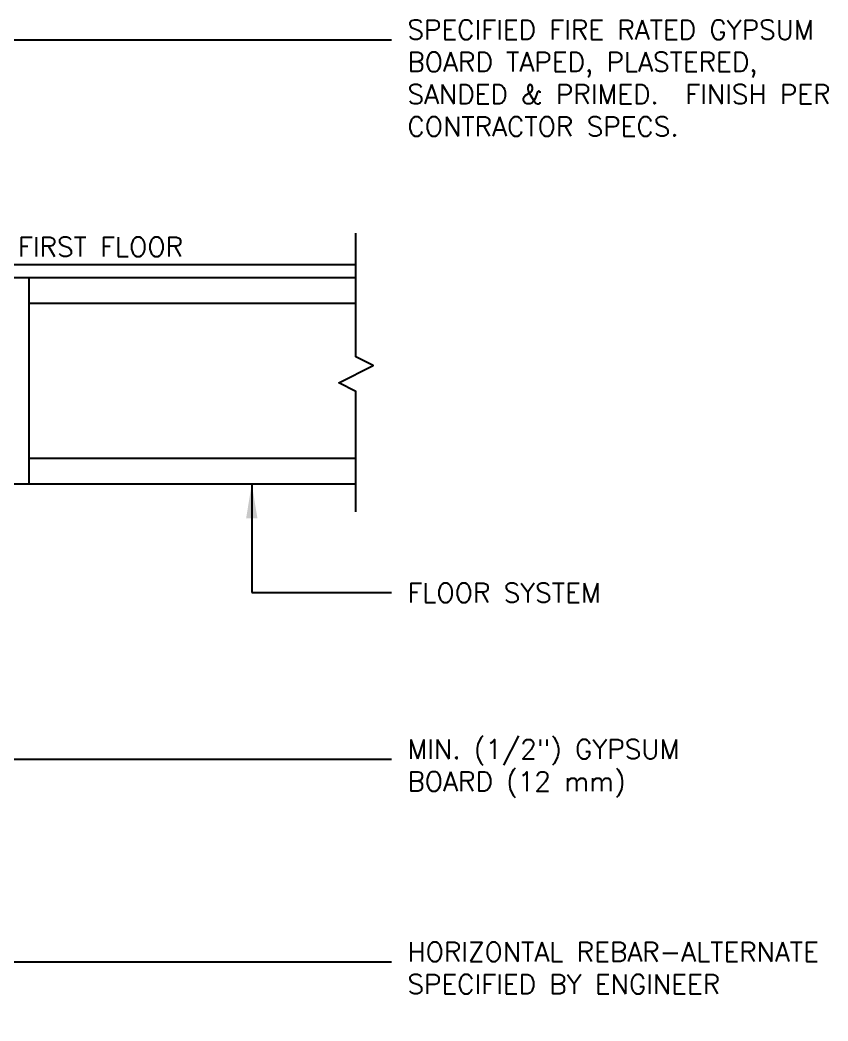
# Model space of a CAD drawing. Header units: inches. Extents: x -206 to -79, y -112 to 60.
# Drawn here: x -126.3 to -79.4, y -54.5 to 3.6 of the extents above; entities that cross this region are included whole.
import ezdxf

# ---------------------------------------------------------------- set-up
doc = ezdxf.new("R2010")
doc.units = ezdxf.units.IN
doc.header["$MEASUREMENT"] = 0
for name, color, linetype in [('LAYER 12', 12, 'Continuous'), ('LAYER 3', 3, 'Continuous'), ('LAYER 5', 5, 'Continuous'), ('LAYER 7', 7, 'Continuous'), ('LAYER 8', 8, 'Continuous')]:
    doc.layers.add(name, color=color, linetype=linetype)
doc.styles.add('NOTES', font='simplex.shx', dxfattribs={"height": 1})
doc.dimstyles.new('DIM-16', dxfattribs={"dimscale": 16, "dimtxt": 0.09375, "dimasz": 0.125, "dimexe": 0.1875, "dimexo": 0.0625, "dimgap": 0.0625, "dimtad": 0, "dimtih": 1, "dimtoh": 1, "dimdec": 4, "dimzin": 3, "dimdsep": 46, "dimlunit": 4, "dimtxsty": 'NOTES', "dimcen": 0.0625, "dimclrt": 4, "dimadec": 0, "dimazin": 0, "dimtfac": 1, "dimtdec": 4, "dimtofl": 0, "dimtmove": 0, "dimatfit": 3, "dimfxl": 1, "dimfrac": 2, "dimtolj": 1, "dimtzin": 0, "dimarcsym": 0})

msp = doc.modelspace()

# ---------------------------------------------------------------- hatches: boundary and pattern name
at = {"layer": 'LAYER 12'}
h = msp.add_hatch(dxfattribs=at)
h.set_pattern_fill('EARTH', color=256, scale=8, angle=45, style=0)
h.paths.add_polyline_path([(-142.19177, -53.08621), (-142.19177, -35.35572), (-184.32043, -37.98876), (-184.32043, -111.98277), (-109.48199, -111.98277), (-109.48199, -89.33625), (-121.34802, -89.33624), (-121.34802, -99.33625), (-151.34802, -99.33622), (-164.66982, -99.33622, -0.36397023), (-166.63943, -97.68352), (-173.47938, -58.89227), (-142.19177, -58.89227), (-142.19177, -57.08621)])
h.paths.add_polyline_path([(-137.23346, -104.27757), (-135.40012, -104.27757), (-135.40012, -105.96805), (-137.23346, -105.96805)], flags=24)
h.paths.add_polyline_path([(-201.4805, -65.73889), (-172.793, -65.73889), (-172.793, -73.26568), (-201.4805, -73.26568)], flags=9)
h.paths.add_polyline_path([(-201.4805, -105.07187), (-181.043, -105.07187), (-181.043, -112.38437), (-201.4805, -112.38437)], flags=9)
h.paths.add_polyline_path([(-201.4805, -47.04784), (-177.88229, -47.04784), (-177.88229, -52.48534), (-201.4805, -52.48534)], flags=9)
h.paths.add_polyline_path([(-183.87269, -43.04953), (-172.00662, -43.04953), (-172.00662, -44.95131), (-183.87269, -44.95131)], flags=24)

# ---------------------------------------------------------------- linework, layer by layer
at = {"layer": 'LAYER 3', "flags": 128}
msp.add_lwpolyline([(-106.81677, -24.96117), (-106.81677, -17.96117), (-107.81677, -17.46117), (-105.81677, -16.46117), (-106.81677, -15.96117), (-106.81677, -8.77367)], dxfattribs=at)
at = {"layer": 'LAYER 5'}
for p, q in [((-133.87927, -10.58616), (-106.81677, -10.58616)), ((-130.81677, -11.33616), (-106.81677, -11.33616)), ((-125.81677, -23.33618), (-125.81677, -11.33616)), ((-125.81677, -12.83616), (-106.81677, -12.83616)), ((-125.81677, -21.83618), (-106.81677, -21.83618)), ((-130.81677, -23.33618), (-106.81677, -23.33618))]:
    msp.add_line(p, q, dxfattribs=at)

# ---------------------------------------------------------------- texts
at = {"layer": 'LAYER 7', "char_height": 1.125, "width": 28.9113797, "attachment_point": 1, "style": 'NOTES'}
for s, insert in [('\\A1;SPECIFIED FIRE RATED GYPSUM\\PBOARD TAPED, PLASTERED,\\PSANDED & PRIMED.  FINISH PER\\PCONTRACTOR SPECS.', (-103.82421, 3.61456)), ('FIRST FLOOR', (-126.4593, -8.998)), ('\\A1;FLOOR SYSTEM', (-103.82421, -29.10045)), ('\\A1;MIN. (1/2") GYPSUM\\PBOARD (12 mm)', (-103.82421, -38.18295)), ('\\A1;HORIZONTAL REBAR-ALTERNATE\\PSPECIFIED BY ENGINEER', (-103.82421, -49.96509))]:
    msp.add_mtext(s, dxfattribs=dict(at, insert=insert))

# ---------------------------------------------------------------- leaders
at = {"layer": 'LAYER 8'}
for points in [[(-133.37927, 2.47043), (-108.57552, 2.47042), (-104.75109, 2.47042)], [(-112.86951, -23.33618), (-112.86951, -29.6459), (-104.75109, -29.6459)], [(-130.31678, -39.32708), (-108.57552, -39.32709), (-104.75109, -39.32709)], [(-134.7372, -51.10922), (-108.57552, -51.10923), (-104.75109, -51.10923)]]:
    msp.add_leader(points, dimstyle='DIM-16', dxfattribs=at)

doc.saveas('drawing.dxf')
